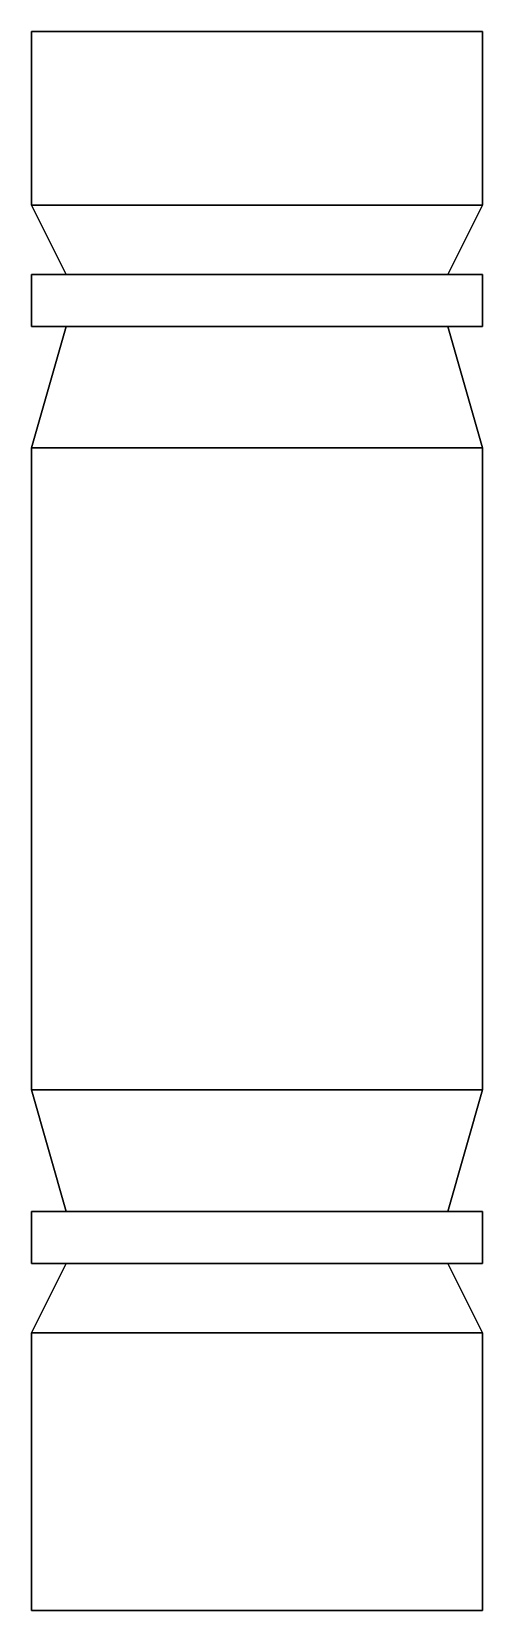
# Model space of a CAD drawing. Extents: x 0.81 to 1.07, y -2.67 to -1.76.
import ezdxf

# ---------------------------------------------------------------- set-up
doc = ezdxf.new("R2010")
doc.units = 0
doc.layers.add('OPTION2', color=2, linetype='CONTINUOUS')

msp = doc.modelspace()

# ---------------------------------------------------------------- linework, layer by layer
at = {"layer": 'OPTION2'}
for points in [[(0.81, -1.76, 1.27), (0.81, -1.86, 1.27), (0.81, -1.86, 1.64), (0.81, -1.76, 1.64)], [(0.81, -1.76, 1.64), (0.81, -1.86, 1.64), (1.07, -1.86, 1.64), (1.07, -1.76, 1.64)], [(1.07, -1.76, 1.64), (1.07, -1.76, 1.27), (0.81, -1.76, 1.27), (0.81, -1.76, 1.64)], [(1.07, -1.86, 1.64), (1.07, -1.86, 1.27), (1.07, -1.76, 1.27), (1.07, -1.76, 1.64)], [(0.81, -1.86, 1.27), (0.83, -1.9, 1.27), (0.83, -1.9, 1.62), (0.81, -1.86, 1.64)], [(0.81, -1.86, 1.64), (0.83, -1.9, 1.62), (1.05, -1.9, 1.62), (1.07, -1.86, 1.64)], [(1.05, -1.9, 1.62), (1.05, -1.9, 1.27), (1.07, -1.86, 1.27), (1.07, -1.86, 1.64)], [(0.81, -1.9, 1.63), (0.81, -1.93, 1.63), (1.07, -1.93, 1.63), (1.07, -1.9, 1.63)], [(0.81, -1.9, 1.27), (0.81, -1.93, 1.27), (0.81, -1.93, 1.63), (0.81, -1.9, 1.63)], [(0.83, -1.9, 1.62), (0.81, -1.9, 1.63), (1.07, -1.9, 1.63), (1.05, -1.9, 1.62)], [(0.83, -1.9, 1.27), (0.81, -1.9, 1.27), (0.81, -1.9, 1.63), (0.83, -1.9, 1.62)], [(1.07, -1.9, 1.63), (1.07, -1.9, 1.27), (1.05, -1.9, 1.27), (1.05, -1.9, 1.62)], [(1.07, -1.93, 1.63), (1.07, -1.93, 1.27), (1.07, -1.9, 1.27), (1.07, -1.9, 1.63)], [(1.07, -2, 1.64), (1.05, -1.93, 1.62), (0.83, -1.93, 1.62), (0.81, -2, 1.64)], [(0.83, -1.93, 1.62), (0.83, -1.93, 1.27), (0.81, -2, 1.27), (0.81, -2, 1.64)], [(0.81, -1.93, 1.27), (0.83, -1.93, 1.27), (0.83, -1.93, 1.62), (0.81, -1.93, 1.63)], [(0.81, -1.93, 1.63), (0.83, -1.93, 1.62), (1.05, -1.93, 1.62), (1.07, -1.93, 1.63)], [(1.07, -2, 1.27), (1.05, -1.93, 1.27), (1.05, -1.93, 1.62), (1.07, -2, 1.64)], [(1.05, -1.93, 1.62), (1.05, -1.93, 1.27), (1.07, -1.93, 1.27), (1.07, -1.93, 1.63)], [(0.81, -2, 1.27), (0.81, -2.37, 1.27), (0.81, -2.37, 1.64), (0.81, -2, 1.64)], [(0.81, -2, 1.64), (0.81, -2.37, 1.64), (1.07, -2.37, 1.64), (1.07, -2, 1.64)], [(1.07, -2.37, 1.64), (1.07, -2.37, 1.27), (1.07, -2, 1.27), (1.07, -2, 1.64)], [(0.81, -2.37, 1.27), (0.83, -2.44, 1.27), (0.83, -2.44, 1.62), (0.81, -2.37, 1.64)], [(0.81, -2.37, 1.64), (0.83, -2.44, 1.62), (1.05, -2.44, 1.62), (1.07, -2.37, 1.64)], [(1.05, -2.44, 1.62), (1.05, -2.44, 1.27), (1.07, -2.37, 1.27), (1.07, -2.37, 1.64)], [(0.83, -2.44, 1.62), (0.83, -2.44, 1.22), (0.81, -2.44, 1.22), (0.81, -2.44, 1.63)], [(1.07, -2.44, 1.63), (1.05, -2.44, 1.62), (0.83, -2.44, 1.62), (0.81, -2.44, 1.63)], [(0.81, -2.44, 1.63), (0.81, -2.44, 1.22), (0.81, -2.47, 1.2), (0.81, -2.47, 1.63)], [(1.07, -2.47, 1.63), (1.07, -2.44, 1.63), (0.81, -2.44, 1.63), (0.81, -2.47, 1.63)], [(1.07, -2.44, 1.22), (1.05, -2.44, 1.22), (1.05, -2.44, 1.62), (1.07, -2.44, 1.63)], [(1.07, -2.47, 1.2), (1.07, -2.44, 1.22), (1.07, -2.44, 1.63), (1.07, -2.47, 1.63)], [(1.05, -2.47, 1.62), (1.07, -2.47, 1.63), (0.81, -2.47, 1.63), (0.83, -2.47, 1.62)], [(0.81, -2.47, 1.63), (0.81, -2.47, 1.2), (0.83, -2.47, 1.2), (0.83, -2.47, 1.62)], [(1.07, -2.51, 1.64), (1.05, -2.47, 1.62), (0.83, -2.47, 1.62), (0.81, -2.51, 1.64)], [(0.83, -2.47, 1.62), (0.83, -2.47, 1.27), (0.81, -2.51, 1.27), (0.81, -2.51, 1.64)], [(1.05, -2.47, 1.2), (1.07, -2.47, 1.2), (1.07, -2.47, 1.63), (1.05, -2.47, 1.62)], [(1.07, -2.51, 1.27), (1.05, -2.47, 1.27), (1.05, -2.47, 1.62), (1.07, -2.51, 1.64)], [(0.81, -2.51, 1.64), (0.81, -2.51, 1.27), (0.81, -2.67, 1.27), (0.81, -2.67, 1.64)], [(1.07, -2.67, 1.64), (1.07, -2.51, 1.64), (0.81, -2.51, 1.64), (0.81, -2.67, 1.64)], [(1.07, -2.67, 1.27), (1.07, -2.51, 1.27), (1.07, -2.51, 1.64), (1.07, -2.67, 1.64)], [(0.81, -2.67, 1.64), (0.81, -2.67, 1.27), (1.07, -2.67, 1.27), (1.07, -2.67, 1.64)]]:
    msp.add_3dface(points, dxfattribs=at)

doc.saveas('drawing.dxf')
